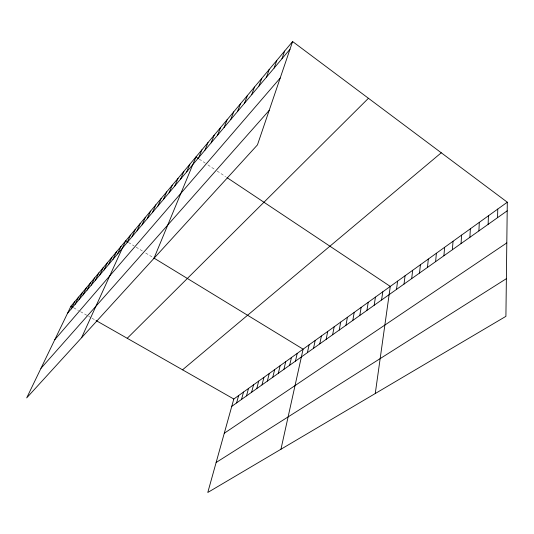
<?xml version="1.0" encoding="UTF-8"?>
<svg xmlns="http://www.w3.org/2000/svg" width="534" height="534" viewBox="0 0 534 534"><rect width="100%" height="100%" fill="white"/><g stroke="black" fill="none" stroke-linecap="round" stroke-linejoin="round"><path stroke-width="0.4" stroke-dasharray="2.67 2" d="M73.672 307.771L78.458 310.501M80.5 311.662L87.289 315.534M88.637 316.308L91.341 317.843M92.015 318.231L95.386 320.146M128.487 242.503L134.027 245.887M136.097 247.155L142.972 251.354M145.709 253.023L152.53 257.194M199.282 159.152L205.263 163.137M207.906 164.893L215.149 169.725M217.118 171.034L225.608 176.687"/><path stroke-width="0.8" d="M507.3 202.206L505.912 316.342L207.786 492.468L233.805 399.025L507.3 202.206L292.612 41.532L70.935 306.216L26.7 397.897L257.455 144.881L292.612 41.532M497.561 217.665L497.761 209.068M488.136 224.353L488.43 215.783M478.911 230.902L479.298 222.358M469.887 237.31L470.354 228.792M461.049 243.584L461.603 235.093M452.391 249.732L453.026 241.268M443.914 255.746L444.622 247.315M435.611 261.64L436.391 253.236M427.474 267.421L428.321 259.043M419.504 273.081L420.418 264.731M411.687 278.628L412.662 270.311M404.018 284.068L405.059 275.784M396.508 289.408L397.603 281.151M375.262 393.525L390.287 286.418L226.997 177.615M381.576 300.001L382.791 291.811M374.174 305.261L375.435 297.104M366.911 310.414L368.226 302.291M359.789 315.474L361.151 307.384M352.8 320.433L354.216 312.377M345.945 325.299L347.407 317.276M339.224 330.072L340.719 322.089M332.622 334.758L334.164 326.808M326.141 339.357L327.722 331.44M319.779 343.876L321.401 335.993M313.538 348.308L315.187 340.458M307.404 352.667L309.086 344.851M280.951 449.241L303.098 349.163L153.885 258.022M295.456 361.144L297.211 353.401M289.642 365.276L291.424 357.566M283.921 369.334L285.737 361.658M278.307 373.319L280.143 365.677M272.781 377.244L274.65 369.635M267.354 381.096L269.243 373.526M262.014 384.887L263.929 377.351M256.767 388.612L258.703 381.109M251.601 392.283L253.563 384.814M246.521 395.888L248.504 388.452M241.522 399.432L243.524 392.036M236.602 402.923L238.631 395.56M281.952 58.773L284.629 51.064M274.102 68.092L276.839 60.369M266.446 77.183L269.229 69.453M258.957 86.067L261.793 78.331M251.647 94.745L254.531 87.002M244.505 103.222L247.436 95.473M237.53 111.513L240.494 103.763M230.701 119.609L233.712 111.86M224.033 127.533L227.077 119.783M217.505 135.282L220.582 127.539M211.117 142.858L214.227 135.122M204.869 150.274L208.006 142.551M198.755 157.537L201.919 149.82M153.952 258.369L195.958 156.936L198.621 158.705M186.64 171.915L189.857 164.218M180.646 179.03L183.89 171.347M174.778 185.999L178.042 178.329M169.038 192.814L172.322 185.158M163.411 199.489L166.715 191.853M157.904 206.031L161.221 198.408M152.51 212.432L155.841 204.836M147.224 218.713L150.568 211.13M142.037 224.861L145.402 217.298M136.958 230.888L140.335 223.352M131.978 236.802L135.369 229.28M127.099 242.603L130.496 235.1M81.569 337.735L125.71 240.807L127.793 242.082M117.607 253.864L121.024 246.408M113.001 259.337L116.419 251.908M108.475 264.704L111.9 257.301M104.037 269.977L107.468 262.594M99.678 275.15L103.115 267.794M95.399 280.23L98.837 272.901M91.194 285.223L94.638 277.914M87.069 290.122L90.513 282.84M83.01 294.935L86.461 287.679M79.025 299.661L82.476 292.432M75.114 304.313L78.565 297.104M71.262 308.879L74.713 301.697M67.484 313.365L289.995 49.228M54.795 339.664L280.196 78.031M40.951 368.353L269.176 110.425M127.232 338.296L368.44 98.283M182.548 369.815L441.264 152.784M231.763 406.361L507.193 210.823M224.273 433.261L506.806 242.91M216.13 462.497L506.372 278.675M70.935 306.216L72.984 307.384M96.06 320.534L233.805 399.025"/></g></svg>
